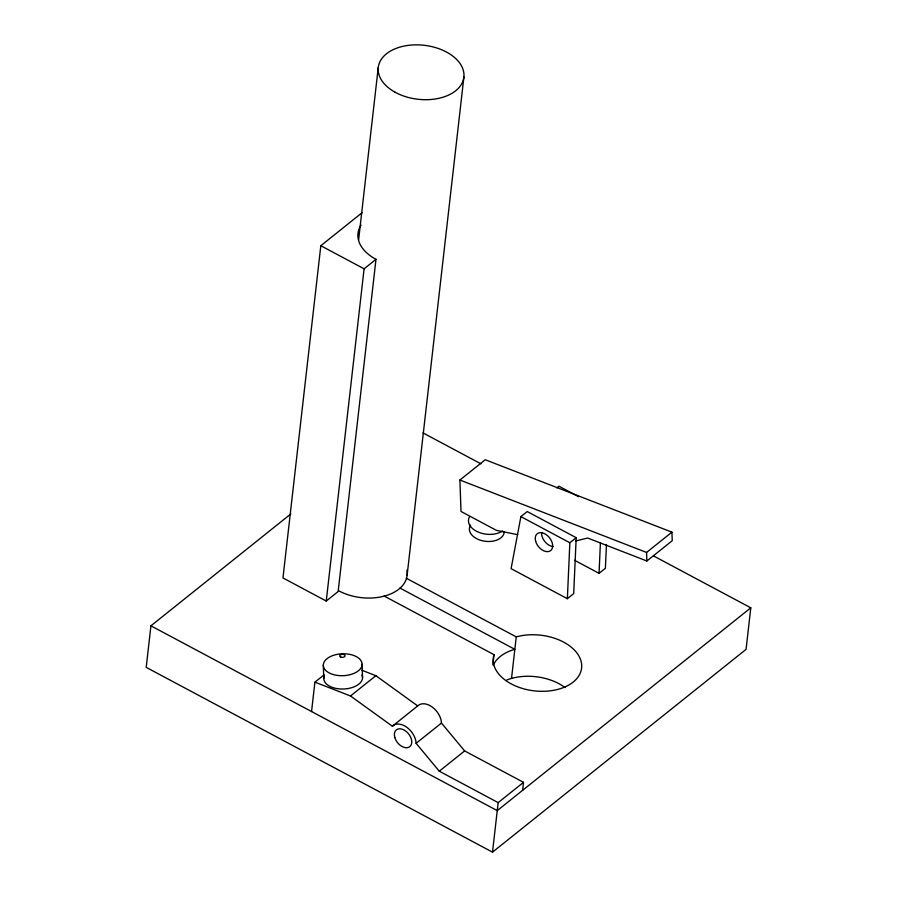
<?xml version="1.0" encoding="UTF-8"?>
<svg xmlns="http://www.w3.org/2000/svg" width="897" height="897" viewBox="0 0 897 897"><rect width="100%" height="100%" fill="white"/><g stroke="black" fill="none" stroke-linecap="round" stroke-linejoin="round"><path stroke-width="1.35" d="M567.364 598.691L569.853 542.752L576.188 537.684L527.234 511.559L520.899 516.627L511.088 568.664L567.364 598.691L573.699 593.623L576.188 537.684M574.585 560.289L599.05 573.34L600.429 542.573M606.45 544.49L605.397 568.272L599.05 573.34M290.83 513.936L150.931 625.826L146.2 667.357L492.509 852.15L746.069 649.35L750.8 607.818L653.431 555.871M362.108 212.69L320.823 245.722L282.97 577.948L326.25 601.046L338.135 591.538L375.989 259.311A44.435 28.02 6.5 0 1 361.043 225.136M358.576 240.161L378.242 67.544M311.551 711.534L314.903 682.157L324.142 674.813M326.25 601.046L364.104 268.82L375.989 259.311M407.115 575.358L463.895 77.019M492.89 664.374L494 654.687L384.073 595.989M511.525 678.401L516.257 636.881L406.274 578.229M492.509 852.15L498.16 802.624L523.512 782.341L464.635 750.924L441.459 723.049A16.135 10.607 51.3 0 0 432.399 707.172A16.135 10.607 51.3 0 0 418.08 705.603L392.381 726.222L350.503 695.971L314.903 682.157M522.603 790.347L523.512 782.341M392.381 726.222L392.729 725.886A16.135 10.607 51.3 0 1 407.047 727.456A16.135 10.607 51.3 0 1 416.107 743.321L439.283 771.207L498.16 802.624M517.748 534.702L496.411 530.351L461.002 511.458L459.903 480.03L485.255 459.746L671.931 532.156L672.234 540.712L646.872 560.995L587.692 538.043L575.482 541.014M556.813 487.89L558.932 486.208L578.509 496.658M350.503 695.971L375.865 675.688L417.733 705.939M646.872 560.995L646.58 552.44L671.931 532.156M416.107 743.321L441.459 723.049M439.283 771.207L464.635 750.924M750.8 607.818L497.241 810.619L150.931 625.826M459.903 480.03L646.58 552.44M361.872 670.261L375.865 675.688M320.823 245.722L364.104 268.82M422.969 432.892L480.893 463.805M520.899 516.627L569.853 542.752M399.916 588.051L514.844 649.338A44.435 28.02 6.5 0 0 493.193 665.462M362.085 664.285A19.386 10.955 -2 0 1 332.989 674.454A19.386 10.955 -2 0 1 333.022 655.472A19.386 10.955 -2 0 1 362.085 664.285L362.545 677.616M323.312 665.182L323.783 678.513M361.94 674.903A19.386 10.955 -2 0 1 343.147 689.019A19.386 10.955 -2 0 1 324.4 675.777M502.6 530.923A19.386 12.233 6.5 0 1 478.393 532.145A19.386 12.233 6.5 0 1 469.411 516.952M553.124 546.553A10.775 7.086 51.3 0 1 541.631 532.459M504.249 531.585A17.503 11.044 6.5 0 1 483.483 541.003A17.503 11.044 6.5 0 1 470.622 525.126M406.89 570.212A43.09 27.179 6.5 0 1 386.002 595.642A43.09 27.179 6.5 0 1 338.931 590.91M516.257 636.881A44.435 28.02 6.5 0 1 580.124 658.465A44.435 28.02 6.5 0 1 539.131 691.251A44.435 28.02 6.5 0 1 494 654.687M506.827 679.96A44.435 28.02 6.5 0 1 565.088 687.584M394.837 737.603A10.753 7.064 51.3 0 0 409.615 746.797A10.753 7.064 51.3 0 0 404.749 730.405A10.753 7.064 51.3 0 0 394.837 737.603M341.039 657.198A2.691 1.525 -2 0 0 345.076 655.797A2.691 1.525 -2 0 0 341.051 654.563A2.691 1.525 -2 0 0 341.039 657.198M535.655 541.306A10.775 7.086 51.3 0 0 550.399 550.769A10.775 7.086 51.3 0 0 545.802 534.365A10.775 7.086 51.3 0 0 535.655 541.306M394.994 92.167A43.09 27.179 6.5 0 0 463.626 78.712A43.09 27.179 6.5 0 0 404.581 45.971A43.09 27.179 6.5 0 0 394.994 92.167"/></g></svg>
